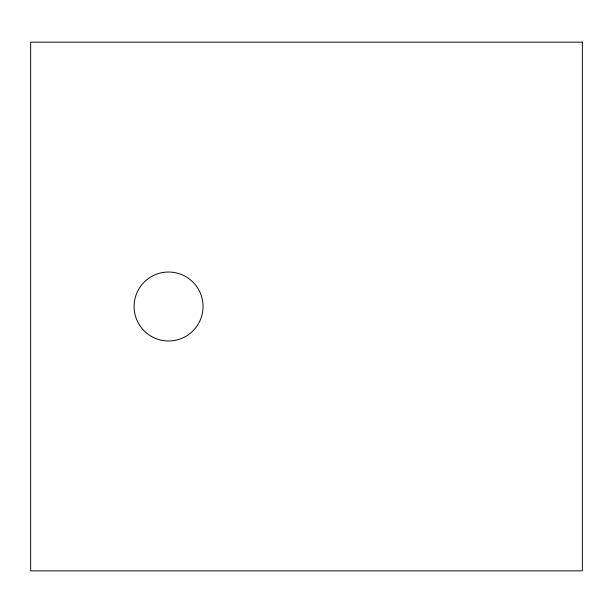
<?xml version="1.0" encoding="UTF-8"?>
<svg xmlns="http://www.w3.org/2000/svg" width="613" height="613" viewBox="0 0 613 613"><rect width="100%" height="100%" fill="white"/><g stroke="black" fill="none" stroke-linecap="round" stroke-linejoin="round"><path stroke-width="0.92" d="M582.35 42.144L30.65 42.144L30.65 570.856L582.35 570.856L582.35 42.144M151.334 336.361A34.481 34.481 0 0 0 203.056 306.5A34.481 34.481 0 0 0 151.334 276.639A34.481 34.481 0 0 0 151.334 336.361"/></g></svg>
